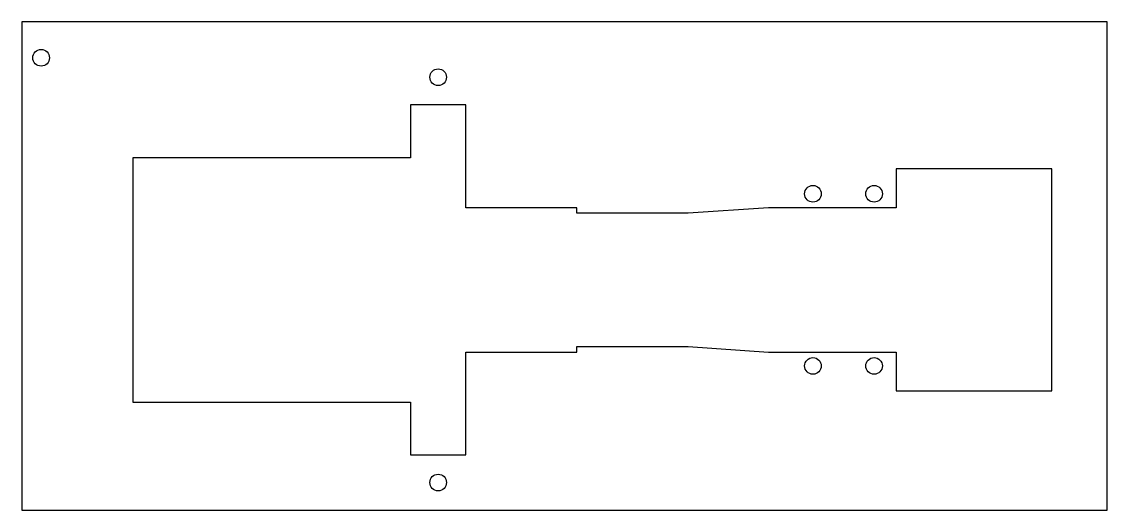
# Model space of a CAD drawing. Header units: millimetres. Extents: x -148 to 48, y -42 to 46.
import ezdxf

# ---------------------------------------------------------------- set-up
doc = ezdxf.new("R2010")
doc.units = ezdxf.units.MM

msp = doc.modelspace()

# ---------------------------------------------------------------- linework, layer by layer
at = {"color": 7, "linetype": 'Continuous', "lineweight": 25}
for p, q in [((-148, 46.5), (-148, -41.5)), ((47.5, 46.5), (-148, 46.5)), ((47.5, -41.5), (47.5, 46.5)), ((-68, 31.5), (-78, 31.5)), ((-78, 31.5), (-78, 22)), ((-68, 13), (-68, 31.5)), ((-78, 22), (-128, 22)), ((-128, 22), (-128, -22)), ((37.5, 20), (9.5, 20)), ((9.5, 20), (9.5, 13)), ((37.5, -20), (37.5, 20)), ((-48, 13), (-68, 13)), ((-48, 12), (-48, 13)), ((-28, 12), (-48, 12)), ((-13.5, 13), (-28, 12)), ((9.5, 13), (-13.5, 13)), ((-68, -31.5), (-68, -13)), ((-68, -13), (-48, -13)), ((-48, -13), (-48, -12)), ((-48, -12), (-28, -12)), ((-28, -12), (-13.5, -13)), ((-13.5, -13), (9.5, -13)), ((9.5, -13), (9.5, -20)), ((9.5, -20), (37.5, -20)), ((-128, -22), (-78, -22)), ((-78, -22), (-78, -31.5)), ((-78, -31.5), (-68, -31.5)), ((-148, -41.5), (47.5, -41.5))]:
    msp.add_line(p, q, dxfattribs=at)
for centre in [(-144.5, 40), (-73, 36.5), (-5.5, 15.5), (5.5, 15.5), (-5.5, -15.5), (5.5, -15.5), (-73, -36.5)]:
    msp.add_circle(centre, 1.5, dxfattribs=at)

doc.saveas('drawing.dxf')
